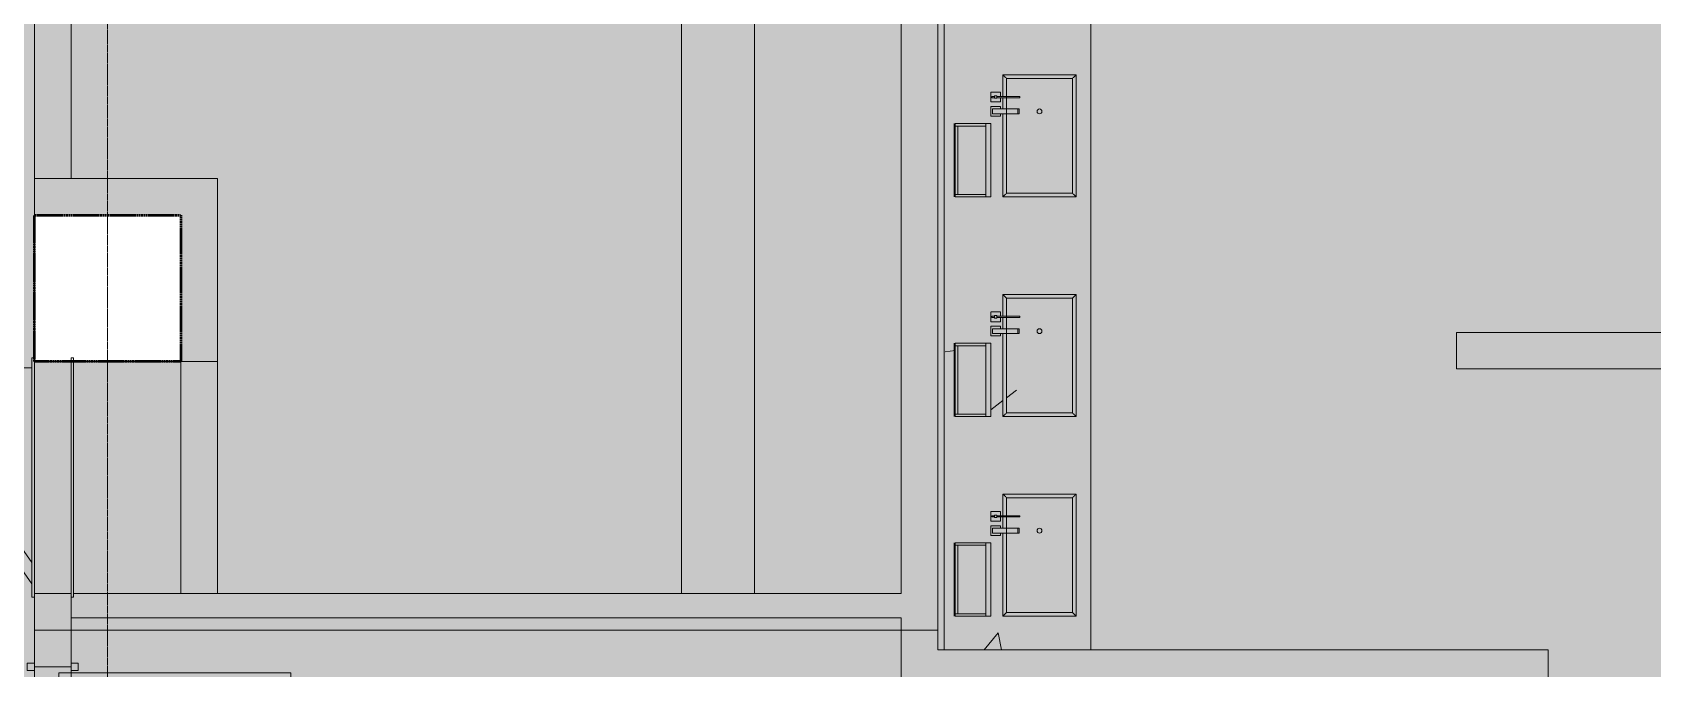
# Model space of a CAD drawing. Header units: millimetres. Extents: x 15878 to 679837, y -72324 to 391440.
# Drawn here: x 189474 to 196110, y 38350 to 40956 of the extents above; entities that cross this region are included whole.
import ezdxf

# ---------------------------------------------------------------- set-up
doc = ezdxf.new("R2010")
doc.units = ezdxf.units.MM
doc.linetypes.add('Demolished', pattern=[4.8, 3.2, -1.6])
doc.linetypes.add('Grid Line__1_200_', pattern=[10.5, 6, -1.5, 1.5, -1.5])
for name, color, linetype, lineweight in [('A-DETL', 90, 'Continuous', 5), ('A-DETL-GENF', 92, 'Continuous', 5), ('A-DOOR', 31, 'Continuous', 5), ('A-DOOR-FRAM', 31, 'Continuous', 5), ('A-FLOR', 192, 'Continuous', 5), ('A-GENM', 13, 'Continuous', 5), ('A-WALL', 113, 'Continuous', 5), ('A-WALL-PATT', 111, 'Continuous', 18), ('S-COLS', 52, 'Continuous', 5), ('S-GRID', 1, 'Continuous', 5)]:
    doc.layers.add(name, color=color, linetype=linetype, lineweight=lineweight)
pattern_1 = [(50, (114192.5, 0), (3643.68, -318.78), [381, -4191]), (355, (114192.5, 0), (-704.86, 3821.14), [304.8, -3352.8]), (100.451, (114496, -26.6), (2938.85, 3502.33), [323.8, -3561.8]), (46.184, (114192.5, 1016), (5421.58, -840.86), [571.5, -6286.5]), (96.636, (114644.3, 946), (4748.05, 4948.55), [485.7, -5342.7]), (351.184, (114192.5, 1016), (4748.1, 4948.5), [457.2, -5029.2]), (21, (114700.5, 762), (3032.29, -2045.3), [381, -4191]), (326, (114700.5, 762), (1236.04, 3683.76), [304.8, -3352.8]), (71.451, (114953.2, 591.6), (4268.34, 1638.42), [323.8, -3561.8]), (37.5, (114192.5, 0), (61.772, 1691.1), [167.64, -3144.52, 167.64, -3235.96, -3365.5]), (37.5, (114192.5, 0), (61.772, 1691.1), [-6715.76, 167.64, -3197.86]), (7.5, (114192.5, 0), (1336.393, 2003.61), [167.64, -1772.92, 167.64, -3068.32, -1282.7]), (7.5, (114192.5, 0), (1336.393, 2003.61), [-5176.52, 167.64, -1115.06]), (327.5, (113059.7, 0), (2711.818, -114.579), [167.64, -1102.36, 167.64, -3794.76, -5257.8]), (327.5, (113059.7, 0), (2711.818, -114.579), [-5232.4, 167.64, -5090.16]), (317.5, (112551.7, 0), (2962.586, 508.533), [167.64, -1483.36, 167.64, -2463.8, -3733.8]), (317.5, (112551.7, 0), (2962.586, 508.533), [-4282.44, 167.64, -3566.16])]

# ---------------------------------------------------------------- blocks, each defined once
blk = doc.blocks.new('DLN-Single Door__X01_ - _M02a_ 900 x 2450 _WH_-V410-G_F')
at = {"layer": 'A-DOOR', "color": 253}
for p, q in [((-450, 975), (-400, 975)), ((-450, 75), (-450, 975)), ((-400, 975), (-400, 75)), ((-490, 105), (-460, 105)), ((-490, 75), (-490, 105)), ((-475, 75), (-490, 75)), ((-460, 75), (-475, 75)), ((-460, 105), (-460, 75)), ((-400, 75), (-450, 75)), ((460, 75), (460, 105)), ((460, 105), (490, 105)), ((475, 75), (460, 75)), ((490, 75), (475, 75)), ((490, 105), (490, 75)), ((-490, -75), (-475, -75)), ((-490, -105), (-490, -75)), ((-460, -105), (-490, -105)), ((-475, -75), (-460, -75)), ((-460, -75), (-460, -105)), ((460, -105), (460, -75)), ((460, -75), (475, -75)), ((490, -105), (460, -105)), ((475, -75), (490, -75)), ((490, -75), (490, -105))]:
    blk.add_line(p, q, dxfattribs=at)
blk.add_arc((-450, 75), 900, 359.5, 90, dxfattribs=at)
at = {"layer": 'A-DOOR-FRAM', "color": 253}
for p, q in [((-475, 75), (-450, 75)), ((-475, -75), (-475, 75)), ((-450, 75), (-450, 25)), ((450, 75), (475, 75)), ((450, 25), (450, 75)), ((475, 75), (475, -75)), ((-450, 25), (-425, 25)), ((-425, 25), (-425, -75)), ((425, 25), (450, 25)), ((425, -75), (425, 25)), ((-425, -75), (-475, -75)), ((475, -75), (425, -75))]:
    blk.add_line(p, q, dxfattribs=at)
blk = doc.blocks.new('DLN_Counter _ Cabinet - DLN_Counter _ Cabinet-15606090-G_F')
at = {"layer": 'A-GENM', "color": 253}
for p, q in [((-235, 525), (235, 525)), ((-235, 255), (-235, 525)), ((235, 525), (235, 255)), ((235, 255), (-235, 255))]:
    blk.add_line(p, q, dxfattribs=at)
blk = doc.blocks.new('DLN_Counter _ Cabinet - DLN_Counter _ Cabinet-15606088-G_F')
at = {"layer": 'A-GENM', "color": 253}
for p, q in [((-235, 525), (235, 525)), ((-235, 255), (-235, 525)), ((235, 525), (235, 255)), ((235, 255), (-235, 255))]:
    blk.add_line(p, q, dxfattribs=at)
blk = doc.blocks.new('DLN-Access Panel__AP13_ - _AP13_ 900 x 1100 _WH_-14685458-G_F')
at = {"layer": 'A-DOOR', "color": 253}
for p, q in [((-435.7, 85), (287.2, 591.2)), ((315.9, 550.3), (-348.5, 85)), ((287.2, 591.2), (315.9, 550.3)), ((-490, 75), (-490, 85)), ((490, 85), (-490, 85)), ((-490, 75), (490, 75)), ((490, 75), (490, 85)), ((-490, -85), (-490, -75)), ((475, -75), (-490, -75)), ((-490, -85), (475, -85)), ((490, -75), (475, -75)), ((475, -85), (490, -85)), ((490, -85), (490, -75))]:
    blk.add_line(p, q, dxfattribs=at)
blk.add_arc((-450, 75), 900, 0.65347, 35, dxfattribs=at)
at = {"layer": 'A-DOOR-FRAM', "color": 253}
for p, q in [((-475, 75), (-475, -75)), ((475, 75), (475, -75))]:
    blk.add_line(p, q, dxfattribs=at)

msp = doc.modelspace()

# ---------------------------------------------------------------- hatches: boundary and pattern name
at = {"layer": 'A-DETL-GENF', "transparency": 33554585}
h = msp.add_hatch(color=253, dxfattribs=at)
h.paths.add_polyline_path([(193031.8, 30457.5), (193031.8, 31607.5), (195106.8, 31607.5), (195106.8, 34107.5), (202306.8, 34107.5), (202306.8, 35797.5), (205331.8, 35797.5), (205331.8, 52007.5), (202831.8, 52007.5), (202831.8, 51406.3), (202231.8, 51406.3), (202231.8, 48337.5), (196081.8, 48337.5), (196081.8, 52057.5), (193181.8, 52057.5), (193181.8, 49957.5), (189481.8, 49957.5), (189481.8, 52057.5), (177431.8, 52057.5), (177431.8, 45607.5), (166981.8, 45607.5), (166981.8, 31607.5), (190881.8, 31607.5), (190881.8, 30457.5)], flags=0)
h.paths.add_polyline_path([(178081.8, 39607.5), (177481.8, 39607.5), (177481.8, 40207.5), (178081.8, 40207.5)], flags=0)
h.paths.add_polyline_path([(199881.8, 39607.5), (199881.8, 40207.5), (200481.8, 40207.5), (200481.8, 39607.5), (199984.4, 39607.5)], flags=0)
h.paths.add_polyline_path([(189481.8, 39607.5), (189481.8, 40207.5), (190081.8, 40207.5), (190081.8, 39607.5)], flags=0)
h.paths.add_polyline_path([(178081.8, 51407.5), (177481.8, 51407.5), (177481.8, 52007.5), (178081.8, 52007.5), (178081.8, 51515.3)], flags=0)
at = {"layer": 'A-GENM'}
h = msp.add_hatch(dxfattribs=at)
h.set_pattern_fill('FP_1984', color=253, style=0, pattern_type=2)
h.set_pattern_definition(pattern_1)
h.paths.add_polyline_path([(193808.8, 40282.5), (193808.8, 41182.5), (193208.8, 41182.5), (193208.8, 40282.5), (193248.8, 40282.5), (193253.8, 40582.5), (193398.8, 40582.5), (193398.8, 40282.5), (193448.8, 40282.5), (193448.8, 40622.5), (193438.8, 40622.5), (193438.8, 40612.5), (193398.8, 40612.5), (193398.8, 40652.5), (193438.8, 40652.5), (193438.8, 40642.5), (193448.8, 40642.5), (193448.8, 40688.7), (193438.8, 40688.7), (193438.8, 40671.2), (193398.8, 40671.2), (193398.8, 40711.2), (193438.8, 40711.2), (193438.8, 40693.7), (193448.8, 40693.7), (193448.8, 40782.5), (193748.8, 40782.5), (193748.8, 40282.5), (193775.6, 40282.5)], flags=0)
h = msp.add_hatch(dxfattribs=at)
h.set_pattern_fill('FP_1984', color=253, style=0, pattern_type=2)
h.set_pattern_definition(pattern_1)
h.paths.add_polyline_path([(193208.8, 39382.5), (193248.8, 39382.5), (193253.8, 39682.5), (193398.8, 39682.5), (193398.8, 39382.5), (193448.8, 39382.5), (193448.8, 39722.5), (193438.8, 39722.5), (193438.8, 39712.5), (193398.8, 39712.5), (193398.8, 39752.5), (193438.8, 39752.5), (193438.8, 39742.5), (193448.8, 39742.5), (193448.8, 39788.7), (193438.8, 39788.7), (193438.8, 39771.2), (193398.8, 39771.2), (193398.8, 39811.2), (193438.8, 39811.2), (193438.8, 39793.7), (193448.8, 39793.7), (193448.8, 39882.5), (193748.8, 39882.5), (193748.8, 39382.5), (193808.8, 39382.5), (193808.8, 40282.5), (193208.8, 40282.5), (193208.8, 39547.8)], flags=0)
h = msp.add_hatch(dxfattribs=at)
h.set_pattern_fill('FP_1992', color=253, style=0, pattern_type=2)
h.set_pattern_definition([(50, (114192.5, 0), (3643.68, -318.78), [381, -4191]), (355, (114192.5, 0), (-704.86, 3821.14), [304.8, -3352.8]), (100.451, (114496, -26.6), (2938.85, 3502.33), [323.8, -3561.8]), (46.184, (114192.5, 1016), (5421.58, -840.86), [571.5, -6286.5]), (96.636, (114644.3, 946), (4748.05, 4948.55), [485.7, -5342.7]), (351.184, (114192.5, 1016), (4748.1, 4948.5), [457.2, -5029.2]), (21, (114700.5, 762), (3032.29, -2045.3), [381, -4191]), (326, (114700.5, 762), (1236.04, 3683.76), [304.8, -3352.8]), (71.451, (114953.2, 591.6), (4268.34, 1638.42), [323.8, -3561.8]), (37.5, (114192.5, 0), (61.772, 1691.1), [167.64, -3144.52, 167.64, -3235.96, -3365.5]), (37.5, (114192.5, 0), (61.772, 1691.1), [-6715.76, 167.64, -3197.86]), (7.5, (114192.5, 0), (1336.393, 2003.61), [167.64, -1772.92, 167.64, -3068.32, -1282.7]), (7.5, (114192.5, 0), (1336.393, 2003.61), [-5176.52, 167.64, -1115.06]), (327.5, (113059.7, 0), (2711.818, -114.579), [167.64, -1102.36, 167.64, -3794.76, -5257.8]), (327.5, (113059.7, 0), (2711.818, -114.579), [-5232.4, 167.64, -5090.16]), (317.5, (112551.7, 0), (2962.586, 508.533), [167.64, -1483.36, 167.64, -2463.8, -3733.8]), (317.5, (112551.7, 0), (2962.586, 508.533), [-4282.44, 167.64, -3566.16])])
h.paths.add_polyline_path([(193463.8, 39397.5), (193733.8, 39397.5), (193733.8, 39867.5), (193463.8, 39867.5), (193463.8, 39793.7), (193463.8, 39788.7), (193463.8, 39742.5), (193509.7, 39742.5), (193509.7, 39722.5), (193463.8, 39722.5), (193463.8, 39547.8)], flags=0)
h.paths.add_polyline_path([(193598.8, 39722.5), (193590.2, 39727.5), (193590.2, 39737.5), (193598.8, 39742.5), (193607.5, 39737.5), (193607.5, 39727.5), (193601.4, 39722.8)], flags=0)
h = msp.add_hatch(dxfattribs=at)
h.set_pattern_fill('FP_1984', color=253, style=0, pattern_type=2)
h.set_pattern_definition(pattern_1)
h.paths.add_polyline_path([(193398.8, 38427.5), (193808.8, 38427.5), (193808.8, 39382.5), (193208.8, 39382.5), (193208.8, 38427.5), (193378.8, 38427.5)], flags=0)
h.paths.add_polyline_path([(193378.8, 38565), (193248.8, 38565), (193253.8, 38865), (193398.8, 38865), (193398.8, 38565)], flags=0)
h.paths.add_polyline_path([(193748.8, 38565), (193448.8, 38565), (193448.8, 38905), (193438.8, 38905), (193438.8, 38895), (193398.8, 38895), (193398.8, 38935), (193438.8, 38935), (193438.8, 38925), (193448.8, 38925), (193448.8, 38971.2), (193438.8, 38971.2), (193438.8, 38953.7), (193398.8, 38953.7), (193398.8, 38993.7), (193438.8, 38993.7), (193438.8, 38976.2), (193448.8, 38976.2), (193448.8, 39065), (193748.8, 39065), (193748.8, 38799.8)], flags=0)
at = {"layer": 'A-WALL-PATT', "transparency": 33554432}
h = msp.add_hatch(color=53, dxfattribs=at)
h.paths.add_polyline_path([(189631.8, 40357.5), (189631.8, 48907.5), (189481.8, 48907.5), (189481.8, 40357.5)], flags=0)
h.paths.add_polyline_path([(189631.8, 49857.5), (189631.8, 49957.5), (189481.8, 49957.5), (189481.8, 49857.5), (189488, 49857.5)], flags=0)
for points in [[(193031.8, 38507.5), (193181.8, 38507.5), (193181.8, 49957.5), (193031.8, 49957.5), (193031.8, 38657.5)], [(192533.9, 38507.5), (193031.8, 38507.5), (193031.8, 38657.5), (189641.8, 38657.5), (189641.8, 38642.5), (189631.8, 38642.5), (189631.8, 38507.5), (191086.8, 38507.5)]]:
    msp.add_hatch(color=53, dxfattribs=at).paths.add_polyline_path(points, flags=0)

# ---------------------------------------------------------------- linework, layer by layer
at = {"layer": 'A-DETL', "linetype": 'Demolished', "lineweight": 50}
for p, q in [((189481.8, 39607.5), (189481.8, 40207.5)), ((189481.8, 40207.5), (190081.8, 40207.5)), ((190081.8, 40207.5), (190081.8, 39607.5)), ((190081.8, 39607.5), (189481.8, 39607.5))]:
    msp.add_line(p, q, dxfattribs=at)
at = {"layer": 'A-FLOR'}
for p, q in [((192131.8, 38657.5), (192131.8, 49957.5)), ((192431.8, 49957.5), (192431.8, 38657.5)), ((189481.8, 40357.5), (189481.8, 48807.5)), ((193181.8, 42852.5), (193181.8, 38427.5)), ((189631.8, 40357.5), (190231.8, 40357.5)), ((195306.8, 39727.5), (195306.8, 39727.5)), ((190231.8, 39607.5), (190231.8, 38657.5)), ((197281.8, 39577.5), (195306.8, 39577.5)), ((189481.8, 38372.5), (189481.8, 38657.5)), ((189481.8, 38657.5), (189481.8, 38507.5)), ((189631.8, 38557.5), (189631.8, 38642.5)), ((190231.8, 38657.5), (193031.8, 38657.5)), ((193031.8, 38557.5), (189631.8, 38557.5)), ((193031.8, 38507.5), (193031.8, 38557.5)), ((189481.8, 38507.5), (189631.8, 38507.5)), ((193031.8, 36397.5), (193031.8, 38507.5)), ((193181.8, 38427.5), (193223.8, 38427.5)), ((193788.8, 38427.5), (195681.8, 38427.5))]:
    msp.add_line(p, q, dxfattribs=at)
at = {"layer": 'A-GENM', "color": 253}
for p, q in [((193208.8, 40282.5), (193208.8, 41182.5)), ((193808.8, 40282.5), (193808.8, 41182.5)), ((193448.8, 40693.7), (193448.8, 40782.5)), ((193448.8, 40782.5), (193748.8, 40782.5)), ((193748.8, 40782.5), (193748.8, 40282.5)), ((193438.8, 40711.2), (193398.8, 40711.2)), ((193398.8, 40711.2), (193398.8, 40671.2)), ((193403.8, 40693.7), (193413.8, 40693.7)), ((193403.8, 40693.7), (193403.8, 40688.7)), ((193413.8, 40688.7), (193403.8, 40688.7)), ((193413.8, 40696.2), (193423.8, 40696.2)), ((193413.8, 40686.2), (193413.8, 40696.2)), ((193413.8, 40688.7), (193413.8, 40693.7)), ((193423.8, 40686.2), (193413.8, 40686.2)), ((193423.8, 40696.2), (193423.8, 40686.2)), ((193423.8, 40693.7), (193518.8, 40693.7)), ((193423.8, 40693.7), (193423.8, 40688.7)), ((193518.8, 40688.7), (193423.8, 40688.7)), ((193438.8, 40693.7), (193438.8, 40711.2)), ((193438.8, 40671.2), (193438.8, 40689.5)), ((193448.8, 40642.5), (193448.8, 40688.7)), ((193518.8, 40688.7), (193518.8, 40693.7)), ((193398.8, 40671.2), (193438.8, 40671.2)), ((193438.8, 40652.5), (193398.8, 40652.5)), ((193398.8, 40652.5), (193398.8, 40612.5)), ((193406.3, 40642.5), (193509.7, 40642.5)), ((193406.3, 40622.5), (193406.3, 40642.5)), ((193509.7, 40622.5), (193406.3, 40622.5)), ((193438.8, 40642.5), (193438.8, 40652.5)), ((193438.8, 40612.5), (193438.8, 40622.5)), ((193448.8, 40282.5), (193448.8, 40622.5)), ((193509.7, 40642.5), (193514.8, 40642.5)), ((193509.7, 40642.5), (193509.7, 40622.5)), ((193514.8, 40622.5), (193509.7, 40622.5)), ((193514.8, 40642.5), (193514.8, 40622.5)), ((193248.8, 40282.5), (193248.8, 40582.5)), ((193253.8, 40582.5), (193378.8, 40582.5)), ((193253.8, 40572.5), (193253.8, 40582.5)), ((193253.8, 40572.5), (193263.8, 40572.5)), ((193253.8, 40292.5), (193253.8, 40572.5)), ((193378.8, 40572.5), (193253.8, 40572.5)), ((193263.8, 40292.5), (193263.8, 40572.5)), ((193378.8, 40572.5), (193378.8, 40582.5)), ((193398.8, 40582.5), (193378.8, 40582.5)), ((193378.8, 40282.5), (193378.8, 40582.5)), ((193398.8, 40612.5), (193438.8, 40612.5)), ((193398.8, 40282.5), (193398.8, 40582.5)), ((193208.8, 39382.5), (193208.8, 40282.5)), ((193263.8, 40292.5), (193253.8, 40292.5)), ((193253.8, 40292.5), (193378.8, 40292.5)), ((193253.8, 40282.5), (193253.8, 40292.5)), ((193378.8, 40282.5), (193253.8, 40282.5)), ((193378.8, 40282.5), (193378.8, 40292.5)), ((193378.8, 40282.5), (193398.8, 40282.5)), ((193448.8, 40282.5), (193748.8, 40282.5)), ((193808.8, 39382.5), (193808.8, 40282.5)), ((193448.8, 39793.7), (193448.8, 39882.5)), ((193448.8, 39882.5), (193748.8, 39882.5)), ((193748.8, 39882.5), (193748.8, 39382.5)), ((193438.8, 39811.2), (193398.8, 39811.2)), ((193398.8, 39810.6), (193398.8, 39771.2)), ((193398.8, 39771.2), (193438.8, 39771.2)), ((193438.8, 39752.5), (193398.8, 39752.5)), ((193398.8, 39752.5), (193398.8, 39712.5)), ((193403.8, 39793.7), (193413.8, 39793.7)), ((193403.8, 39793.7), (193403.8, 39788.7)), ((193413.8, 39788.7), (193403.8, 39788.7)), ((193413.8, 39796.2), (193423.8, 39796.2)), ((193413.8, 39786.2), (193413.8, 39796.2)), ((193413.8, 39788.7), (193413.8, 39793.7)), ((193423.8, 39786.2), (193413.8, 39786.2)), ((193423.8, 39796.2), (193423.8, 39786.2)), ((193423.8, 39793.7), (193423.8, 39788.7)), ((193423.8, 39793.7), (193518.8, 39793.7)), ((193518.8, 39788.7), (193423.8, 39788.7)), ((193438.8, 39793.7), (193438.8, 39811.2)), ((193438.8, 39771.2), (193438.8, 39788.7)), ((193438.8, 39742.5), (193438.8, 39752.5)), ((193448.8, 39742.5), (193448.8, 39788.7)), ((193518.8, 39788.7), (193518.8, 39793.7)), ((193398.8, 39712.5), (193438.8, 39712.5)), ((193406.3, 39742.5), (193509.7, 39742.5)), ((193406.3, 39722.5), (193406.3, 39742.5)), ((193509.7, 39722.5), (193406.3, 39722.5)), ((193438.8, 39712.5), (193438.8, 39722.5)), ((193448.8, 39382.5), (193448.8, 39722.5)), ((193509.7, 39742.5), (193514.8, 39742.5)), ((193509.7, 39742.5), (193509.7, 39722.5)), ((193514.8, 39722.5), (193509.7, 39722.5)), ((193514.8, 39742.5), (193514.8, 39722.5)), ((193248.8, 39382.5), (193248.8, 39682.5)), ((193253.8, 39682.5), (193378.8, 39682.5)), ((193253.8, 39672.5), (193253.8, 39682.5)), ((193253.8, 39672.5), (193263.8, 39672.5)), ((193253.8, 39392.5), (193253.8, 39672.5)), ((193378.8, 39672.5), (193253.8, 39672.5)), ((193263.8, 39392.5), (193263.8, 39672.5)), ((193378.8, 39672.5), (193378.8, 39682.5)), ((193398.8, 39682.5), (193378.8, 39682.5)), ((193378.8, 39382.5), (193378.8, 39682.5)), ((193398.8, 39382.5), (193398.8, 39682.5)), ((193208.8, 38427.5), (193208.8, 39382.5)), ((193263.8, 39392.5), (193253.8, 39392.5)), ((193253.8, 39392.5), (193378.8, 39392.5)), ((193253.8, 39382.5), (193253.8, 39392.5)), ((193378.8, 39382.5), (193253.8, 39382.5)), ((193378.8, 39382.5), (193378.8, 39392.5)), ((193378.8, 39382.5), (193398.8, 39382.5)), ((193448.8, 39382.5), (193748.8, 39382.5)), ((193808.8, 38427.5), (193808.8, 39382.5)), ((193448.8, 38976.2), (193448.8, 39065)), ((193448.8, 39065), (193748.8, 39065)), ((193748.8, 39065), (193748.8, 38565)), ((193438.8, 38993.7), (193398.8, 38993.7)), ((193398.8, 38993.7), (193398.8, 38953.7)), ((193403.8, 38976.2), (193413.8, 38976.2)), ((193403.8, 38976.2), (193403.8, 38971.2)), ((193413.8, 38971.2), (193403.8, 38971.2)), ((193413.8, 38978.7), (193423.8, 38978.7)), ((193413.8, 38968.7), (193413.8, 38978.7)), ((193413.8, 38971.2), (193413.8, 38976.2)), ((193423.8, 38968.7), (193413.8, 38968.7)), ((193423.8, 38978.7), (193423.8, 38968.7)), ((193423.8, 38976.2), (193423.8, 38971.2)), ((193423.8, 38976.2), (193518.8, 38976.2)), ((193518.8, 38971.2), (193423.8, 38971.2)), ((193438.8, 38976.2), (193438.8, 38993.7)), ((193438.8, 38953.7), (193438.8, 38971.2)), ((193448.8, 38925), (193448.8, 38971.2)), ((193518.8, 38971.2), (193518.8, 38976.2)), ((193398.8, 38953.7), (193438.8, 38953.7)), ((193438.8, 38935), (193398.8, 38935)), ((193398.8, 38935), (193398.8, 38895)), ((193398.8, 38895), (193438.8, 38895)), ((193406.3, 38925), (193509.7, 38925)), ((193406.3, 38905), (193406.3, 38925)), ((193509.7, 38905), (193406.3, 38905)), ((193438.8, 38925), (193438.8, 38935)), ((193438.8, 38895), (193438.8, 38905)), ((193448.8, 38565), (193448.8, 38905)), ((193509.7, 38925), (193514.8, 38925)), ((193509.7, 38925), (193509.7, 38905)), ((193514.8, 38905), (193509.7, 38905)), ((193514.8, 38925), (193514.8, 38905)), ((193248.8, 38565), (193248.8, 38865)), ((193253.8, 38865), (193378.8, 38865)), ((193253.8, 38855), (193253.8, 38865)), ((193253.8, 38855), (193263.8, 38855)), ((193253.8, 38575), (193253.8, 38855)), ((193378.8, 38855), (193253.8, 38855)), ((193263.8, 38575), (193263.8, 38855)), ((193378.8, 38855), (193378.8, 38865)), ((193398.8, 38865), (193378.8, 38865)), ((193378.8, 38565), (193378.8, 38865)), ((193398.8, 38565), (193398.8, 38865)), ((193263.8, 38575), (193253.8, 38575)), ((193253.8, 38575), (193378.8, 38575)), ((193253.8, 38565), (193253.8, 38575)), ((193378.8, 38565), (193253.8, 38565)), ((193378.8, 38565), (193378.8, 38575)), ((193378.8, 38565), (193398.8, 38565)), ((193748.8, 38565), (193448.8, 38565)), ((193808.8, 38427.5), (193208.8, 38427.5)), ((193238.8, 38427.5), (193208.8, 38427.5)), ((193238.8, 38427.5), (193223.8, 38427.5)), ((193408.8, 38427.5), (193238.8, 38427.5)), ((193788.8, 38427.5), (193408.8, 38427.5)), ((193788.8, 38427.5), (193408.8, 38427.5)), ((193808.8, 38427.5), (193788.8, 38427.5))]:
    msp.add_line(p, q, dxfattribs=at)
for centre, start, end in [((193598.8, 40632.5), 90, 270), ((193598.8, 40632.5), 270, 90), ((193598.8, 39732.5), 90, 270), ((193598.8, 39732.5), 270, 90), ((193598.8, 38915), 90, 270), ((193598.8, 38915), 270, 90)]:
    msp.add_arc(centre, 10, start, end, dxfattribs=at)
for points, knots in [([(193463.8, 40767.5), (193462.5, 40768.8), (193460.5, 40770.8), (193458.1, 40773.2), (193456.6, 40774.7), (193455.5, 40775.8), (193454.4, 40776.9), (193453.4, 40777.9), (193452.5, 40778.8), (193451.7, 40779.6), (193450.8, 40780.5), (193449.9, 40781.4), (193449.1, 40782.2), (193448.8, 40782.5), (193448.8, 40782.5)], [0, 0, 0, 0, 0.166667, 0.25, 0.333333, 0.375, 0.416667, 0.5, 0.541667, 0.583333, 0.666667, 0.75, 0.833333, 1, 1, 1, 1]), ([(193748.8, 40782.5), (193748.8, 40782.5), (193748.6, 40782.2), (193747.7, 40781.4), (193746.8, 40780.5), (193745.9, 40779.6), (193745.1, 40778.8), (193744.2, 40777.9), (193743.2, 40776.9), (193742.1, 40775.8), (193741, 40774.7), (193739.6, 40773.2), (193737.1, 40770.8), (193735.2, 40768.8), (193733.8, 40767.5)], [-1, -1, -1, -1, -0.833333, -0.75, -0.666667, -0.583333, -0.541667, -0.5, -0.416667, -0.375, -0.333333, -0.25, -0.166667, 0, 0, 0, 0]), ([(193463.8, 40297.5), (193462.5, 40296.2), (193460.5, 40294.2), (193458.1, 40291.7), (193456.6, 40290.3), (193455.5, 40289.1), (193454.4, 40288.1), (193453.4, 40287.1), (193452.5, 40286.2), (193451.7, 40285.4), (193450.8, 40284.5), (193449.9, 40283.6), (193449.1, 40282.7), (193448.8, 40282.5), (193448.8, 40282.5)], [0, 0, 0, 0, 0.166667, 0.25, 0.333333, 0.375, 0.416667, 0.5, 0.541667, 0.583333, 0.666667, 0.75, 0.833333, 1, 1, 1, 1]), ([(193733.8, 40297.5), (193735.1, 40296.1), (193737.1, 40294.2), (193739.6, 40291.7), (193741, 40290.3), (193742.2, 40289.2), (193743.2, 40288.1), (193744.2, 40287.1), (193745.1, 40286.2), (193745.9, 40285.4), (193746.8, 40284.5), (193747.7, 40283.6), (193748.6, 40282.7), (193748.8, 40282.5), (193748.8, 40282.5)], [0, 0, 0, 0, 0.166667, 0.25, 0.333333, 0.375, 0.416667, 0.5, 0.541667, 0.583333, 0.666667, 0.75, 0.833333, 1, 1, 1, 1]), ([(193463.8, 39867.5), (193462.5, 39868.8), (193460.5, 39870.8), (193458.1, 39873.2), (193456.6, 39874.7), (193455.5, 39875.8), (193454.4, 39876.9), (193453.4, 39877.9), (193452.5, 39878.8), (193451.7, 39879.6), (193450.8, 39880.5), (193449.9, 39881.4), (193449.1, 39882.2), (193448.8, 39882.5), (193448.8, 39882.5)], [0, 0, 0, 0, 0.166667, 0.25, 0.333333, 0.375, 0.416667, 0.5, 0.541667, 0.583333, 0.666667, 0.75, 0.833333, 1, 1, 1, 1]), ([(193748.8, 39882.5), (193748.8, 39882.5), (193748.6, 39882.2), (193747.7, 39881.4), (193746.8, 39880.5), (193745.9, 39879.6), (193745.1, 39878.8), (193744.2, 39877.9), (193743.2, 39876.9), (193742.1, 39875.8), (193741, 39874.7), (193739.6, 39873.2), (193737.1, 39870.8), (193735.2, 39868.8), (193733.8, 39867.5)], [-1, -1, -1, -1, -0.833333, -0.75, -0.666667, -0.583333, -0.541667, -0.5, -0.416667, -0.375, -0.333333, -0.25, -0.166667, 0, 0, 0, 0]), ([(193463.8, 39397.5), (193462.5, 39396.2), (193460.5, 39394.2), (193458.1, 39391.7), (193456.6, 39390.3), (193455.5, 39389.1), (193454.4, 39388.1), (193453.4, 39387.1), (193452.5, 39386.2), (193451.7, 39385.4), (193450.8, 39384.5), (193449.9, 39383.6), (193449.1, 39382.7), (193448.8, 39382.5), (193448.8, 39382.5)], [0, 0, 0, 0, 0.166667, 0.25, 0.333333, 0.375, 0.416667, 0.5, 0.541667, 0.583333, 0.666667, 0.75, 0.833333, 1, 1, 1, 1]), ([(193733.8, 39397.5), (193735.1, 39396.1), (193737.1, 39394.2), (193739.6, 39391.7), (193741, 39390.3), (193742.2, 39389.2), (193743.2, 39388.1), (193744.2, 39387.1), (193745.1, 39386.2), (193745.9, 39385.4), (193746.8, 39384.5), (193747.7, 39383.6), (193748.6, 39382.7), (193748.8, 39382.5), (193748.8, 39382.5)], [0, 0, 0, 0, 0.166667, 0.25, 0.333333, 0.375, 0.416667, 0.5, 0.541667, 0.583333, 0.666667, 0.75, 0.833333, 1, 1, 1, 1]), ([(193463.8, 39050), (193462.5, 39051.3), (193460.5, 39053.3), (193458.1, 39055.7), (193456.6, 39057.2), (193455.5, 39058.3), (193454.4, 39059.4), (193453.4, 39060.4), (193452.5, 39061.3), (193451.7, 39062.1), (193450.8, 39063), (193449.9, 39063.9), (193449.1, 39064.7), (193448.8, 39065), (193448.8, 39065)], [0, 0, 0, 0, 0.166667, 0.25, 0.333333, 0.375, 0.416667, 0.5, 0.541667, 0.583333, 0.666667, 0.75, 0.833333, 1, 1, 1, 1]), ([(193748.8, 39065), (193748.8, 39065), (193748.6, 39064.7), (193747.7, 39063.9), (193746.8, 39063), (193745.9, 39062.1), (193745.1, 39061.3), (193744.2, 39060.4), (193743.2, 39059.4), (193742.1, 39058.3), (193741, 39057.2), (193739.6, 39055.7), (193737.1, 39053.3), (193735.2, 39051.3), (193733.8, 39050)], [-1, -1, -1, -1, -0.833333, -0.75, -0.666667, -0.583333, -0.541667, -0.5, -0.416667, -0.375, -0.333333, -0.25, -0.166667, 0, 0, 0, 0]), ([(193463.8, 38580), (193462.5, 38578.7), (193460.5, 38576.7), (193458.1, 38574.2), (193456.6, 38572.8), (193455.5, 38571.6), (193454.4, 38570.6), (193453.4, 38569.6), (193452.5, 38568.7), (193451.7, 38567.9), (193450.8, 38567), (193449.9, 38566.1), (193449.1, 38565.2), (193448.8, 38565), (193448.8, 38565)], [0, 0, 0, 0, 0.166667, 0.25, 0.333333, 0.375, 0.416667, 0.5, 0.541667, 0.583333, 0.666667, 0.75, 0.833333, 1, 1, 1, 1]), ([(193733.8, 38580), (193735.1, 38578.6), (193737.1, 38576.7), (193739.6, 38574.2), (193741, 38572.8), (193742.2, 38571.7), (193743.2, 38570.6), (193744.2, 38569.6), (193745.1, 38568.7), (193745.9, 38567.9), (193746.8, 38567), (193747.7, 38566.1), (193748.6, 38565.2), (193748.8, 38565), (193748.8, 38565)], [0, 0, 0, 0, 0.166667, 0.25, 0.333333, 0.375, 0.416667, 0.5, 0.541667, 0.583333, 0.666667, 0.75, 0.833333, 1, 1, 1, 1])]:
    msp.add_open_spline(points, degree=3, knots=knots, dxfattribs=at)
at = {"layer": 'A-WALL', "color": 253}
for p, q in [((193031.8, 38657.5), (193031.8, 49957.5)), ((189631.8, 40357.5), (189631.8, 48657.5)), ((189481.8, 40357.5), (189631.8, 40357.5)), ((195306.8, 39727.5), (197431.8, 39727.5)), ((195306.8, 39727.5), (195306.8, 39577.5)), ((190231.8, 39607.5), (190081.8, 39607.5)), ((190081.8, 38657.5), (190081.8, 39607.5)), ((197281.8, 39577.5), (195306.8, 39577.5)), ((189631.8, 38642.5), (189631.8, 38357.5)), ((189641.8, 38657.5), (190231.8, 38657.5)), ((189481.8, 38507.5), (189631.8, 38507.5)), ((193181.8, 38507.5), (189631.8, 38507.5)), ((193031.8, 38507.5), (193181.8, 38507.5)), ((193031.8, 36397.5), (193031.8, 38507.5)), ((193223.8, 38427.5), (193788.8, 38427.5)), ((195681.8, 38427.5), (195681.8, 35647.5)), ((189481.8, 38372.5), (189481.8, 38357.5)), ((189481.8, 38357.5), (189631.8, 38357.5))]:
    msp.add_line(p, q, dxfattribs=at)
at = {"layer": 'S-COLS', "color": 9, "lineweight": 20}
for p, q in [((190231.8, 40357.5), (189481.8, 40357.5)), ((189481.8, 40357.5), (189481.8, 40207.5)), ((190231.8, 39607.5), (190231.8, 40357.5)), ((189481.8, 40207.5), (189481.8, 39622.5)), ((190081.8, 39607.5), (189641.8, 39607.5)), ((190231.8, 39607.5), (190081.8, 39607.5))]:
    msp.add_line(p, q, dxfattribs=at)
at = {"layer": 'S-GRID', "color": 254, "linetype": 'Grid Line__1_200_'}
msp.add_line((189781.8, 32297.4), (189781.8, 64076.9), dxfattribs=at)

# ---------------------------------------------------------------- block references
at = {"layer": 'A-DOOR', "color": 253}
for name, p, rotation in [('DLN-Access Panel__AP13_ - _AP13_ 900 x 1100 _WH_-14685458-G_F', (189556.8, 39132.5), 90), ('DLN-Single Door__X01_ - _M02a_ 900 x 2450 _WH_-V410-G_F', (189556.8, 37882.5), 270.0000000000002)]:
    msp.add_blockref(name, p, dxfattribs=dict(at, rotation=rotation))
at = {"layer": 'A-GENM', "color": 253, "rotation": 269.9999999999998}
for name, p in [('DLN_Counter _ Cabinet - DLN_Counter _ Cabinet-15606088-G_F', (193208.8, 40532.5)), ('DLN_Counter _ Cabinet - DLN_Counter _ Cabinet-15606088-G_F', (193208.8, 39632.5)), ('DLN_Counter _ Cabinet - DLN_Counter _ Cabinet-15606090-G_F', (193208.8, 38815))]:
    msp.add_blockref(name, p, dxfattribs=at)

doc.saveas('drawing.dxf')
